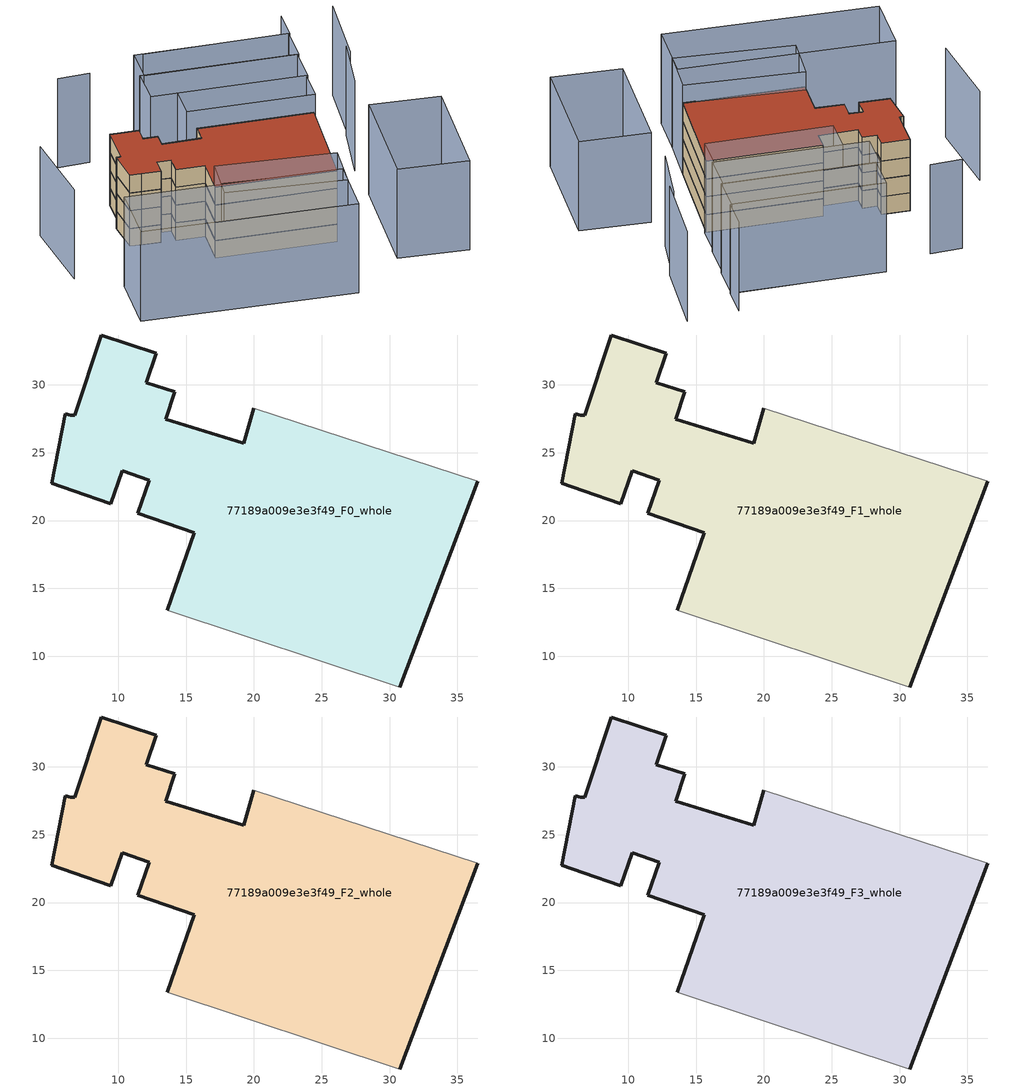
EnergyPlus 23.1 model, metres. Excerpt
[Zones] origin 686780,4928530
77189a009e3e3f49_F0_whole
 floor ground (EU_floor_Construction): 30.74,7.72 36.5,22.91 20,28.28 19.24,25.68 13.51,27.45 14.15,29.51 12.06,30.15 12.81,32.34 8.73,33.68 6.79,27.75 6.51,27.78 6.09,27.87 5.1,22.74 6.67,22.2 9.44,21.23 10.29,23.67 12.28,22.97 11.43,20.52 15.6,19.09 13.62,13.39 z0
 wall outside (EU_wall_Construction): 36.5,22.91 30.74,7.72 / 13.62,13.39 15.6,19.09 11.43,20.52 12.28,22.97 10.29,23.67 9.44,21.23 6.67,22.2 5.1,22.74 6.09,27.87 6.51,27.78 6.79,27.75 8.73,33.68 12.81,32.34 12.06,30.15 14.15,29.51 13.51,27.45 19.24,25.68 20,28.28 z0:3
 wall adiabatic (EU_wall_Construction): 30.74,7.72 13.62,13.39 / 20,28.28 36.5,22.91 z0:3
77189a009e3e3f49_F1_whole
 floor to 77189a009e3e3f49_F0_whole (EU_floor_Construction): 30.74,7.72 36.5,22.91 20,28.28 19.24,25.68 13.51,27.45 14.15,29.51 12.06,30.15 12.81,32.34 8.73,33.68 6.79,27.75 6.51,27.78 6.09,27.87 5.1,22.74 6.67,22.2 9.44,21.23 10.29,23.67 12.28,22.97 11.43,20.52 15.6,19.09 13.62,13.39 z3
 wall outside (EU_wall_Construction): 36.5,22.91 30.74,7.72 / 13.62,13.39 15.6,19.09 11.43,20.52 12.28,22.97 10.29,23.67 9.44,21.23 6.67,22.2 5.1,22.74 6.09,27.87 6.51,27.78 6.79,27.75 8.73,33.68 12.81,32.34 12.06,30.15 14.15,29.51 13.51,27.45 19.24,25.68 20,28.28 z3:6
 wall adiabatic (EU_wall_Construction): 30.74,7.72 13.62,13.39 / 20,28.28 36.5,22.91 z3:6
77189a009e3e3f49_F2_whole
 floor to 77189a009e3e3f49_F1_whole (EU_floor_Construction): 30.74,7.72 36.5,22.91 20,28.28 19.24,25.68 13.51,27.45 14.15,29.51 12.06,30.15 12.81,32.34 8.73,33.68 6.79,27.75 6.51,27.78 6.09,27.87 5.1,22.74 6.67,22.2 9.44,21.23 10.29,23.67 12.28,22.97 11.43,20.52 15.6,19.09 13.62,13.39 z6
 wall outside (EU_wall_Construction): 36.5,22.91 30.74,7.72 / 13.62,13.39 15.6,19.09 11.43,20.52 12.28,22.97 10.29,23.67 9.44,21.23 6.67,22.2 5.1,22.74 6.09,27.87 6.51,27.78 6.79,27.75 8.73,33.68 12.81,32.34 12.06,30.15 14.15,29.51 13.51,27.45 19.24,25.68 20,28.28 z6:9
 wall adiabatic (EU_wall_Construction): 30.74,7.72 13.62,13.39 / 20,28.28 36.5,22.91 z6:9
77189a009e3e3f49_F3_whole
 floor to 77189a009e3e3f49_F2_whole (EU_floor_Construction): 30.74,7.72 36.5,22.91 20,28.28 19.24,25.68 13.51,27.45 14.15,29.51 12.06,30.15 12.81,32.34 8.73,33.68 6.79,27.75 6.51,27.78 6.09,27.87 5.1,22.74 6.67,22.2 9.44,21.23 10.29,23.67 12.28,22.97 11.43,20.52 15.6,19.09 13.62,13.39 z9
 wall outside (EU_wall_Construction): 36.5,22.91 30.74,7.72 / 13.62,13.39 15.6,19.09 11.43,20.52 12.28,22.97 10.29,23.67 9.44,21.23 6.67,22.2 5.1,22.74 6.09,27.87 6.51,27.78 6.79,27.75 8.73,33.68 12.81,32.34 12.06,30.15 14.15,29.51 13.51,27.45 19.24,25.68 20,28.28 z9:12
 wall adiabatic (EU_wall_Construction): 30.74,7.72 13.62,13.39 / 20,28.28 36.5,22.91 z9:12
 roof outside (EU_roof_Construction): 36.5,22.91 30.74,7.72 13.62,13.39 15.6,19.09 11.43,20.52 12.28,22.97 10.29,23.67 9.44,21.23 6.67,22.2 5.1,22.74 6.09,27.87 6.51,27.78 6.79,27.75 8.73,33.68 12.81,32.34 12.06,30.15 14.15,29.51 13.51,27.45 19.24,25.68 20,28.28 z12
shading: 43.3,22.71 47.51,31.43 / 47.12,29.84 51.77,41.65 / -4.12,32.11 -6.35,19.73 / 44.08,43.33 42.59,38.7 / 42.59,38.7 21.9,45.35 / 12.64,45.15 7.99,46.36 / 25.89,-5.53 -4.57,4.88 / -4.57,4.88 -1.43,14.05 / -1.43,14.05 29.03,3.63 / 29.03,3.63 25.89,-5.53 / 30.74,7.72 28.07,0.82 / 28.07,0.82 11.27,7.32 / 11.27,7.32 13.94,14.22 / 13.94,14.22 30.74,7.72 / 51.6,12.63 45.52,-4.29 / 45.52,-4.29 35.49,-0.69 / 35.49,-0.69 41.57,16.23 / 41.57,16.23 51.6,12.63 / 20.26,33.73 38.35,27.8 / 38.35,27.8 36.71,22.8 / 36.71,22.8 18.62,28.74 / 18.62,28.74 20.26,33.73 / 38.55,27.72 16.47,34.98 / 16.47,34.98 18.35,40.69 / 18.35,40.69 40.43,33.42 / 40.43,33.42 38.55,27.72 / 20.61,45.8 42.4,38.76 / 42.4,38.76 40.61,33.22 / 40.61,33.22 18.82,40.26 / 18.82,40.26 20.61,45.8 z0:15
[Building]
EU S2 Campaign: North Axis=0; Terrain=City; Solar Distribution=FullExterior
[Site:Location]
Bologna: Latitude=44.5; Longitude=11.25; Time Zone=1; Elevation=37
[SizingPeriod:WeatherFileDays]
AnnualSizingPeriod: Begin Month=1; Begin Day of Month=1; End Month=12; End Day of Month=31; Day of Week for Start Day=Monday; Use Weather File Daylight Saving Period=No; Use Weather File Rain and Snow Indicators=No
[MATERIAL]
EU_InternalMass_Material: Roughness=MediumRough; Thickness=0.1; Conductivity=1; Density=1800; Specific Heat=900; Thermal Absorptance=0.9; Solar Absorptance=0.7; Visible Absorptance=0.7
[MATERIAL:NOMASS] Roughness=MediumRough; Thermal Absorptance=0.9; Solar Absorptance=0.7; Visible Absorptance=0.7
Name | Thermal Resistance
EU_wall_NoMass | 0.781309
EU_roof_NoMass | 0.418499
EU_floor_NoMass | 0.563442
[CONSTRUCTION]
EU_wall_Construction: EU_wall_NoMass
EU_roof_Construction: EU_roof_NoMass
EU_floor_Construction: EU_floor_NoMass
EU_InternalMass_Construction: EU_InternalMass_Material
[ZONE] Type=1; Multiplier=1; Ceiling Height=autocalculate; Volume=1178.04; Floor Area=autocalculate; Part of Total Floor Area=Yes
77189a009e3e3f49_F0_whole; 77189a009e3e3f49_F1_whole; 77189a009e3e3f49_F2_whole; 77189a009e3e3f49_F3_whole
[INTERNALMASS] Construction=EU_InternalMass_Construction; Surface Area=392.679
Name | Zone or ZoneList
77189a009e3e3f49_F0_whole_EU_InternalMass | 77189a009e3e3f49_F0_whole
77189a009e3e3f49_F1_whole_EU_InternalMass | 77189a009e3e3f49_F1_whole
77189a009e3e3f49_F2_whole_EU_InternalMass | 77189a009e3e3f49_F2_whole
77189a009e3e3f49_F3_whole_EU_InternalMass | 77189a009e3e3f49_F3_whole
[OTHEREQUIPMENT] Fuel Type=Electricity; Design Level Calculation Method=Watts/Area; Power per Zone Floor Area=1; Fraction Latent=0; Fraction Radiant=0; Fraction Lost=0; Carbon Dioxide Generation Rate=0; EndUse Subcategory=EU_Step8_InternalGains
Name | Zone or ZoneList or Space or SpaceList | Schedule
EU_Step8_InternalGain_77189a009e3e3f49_F0_whole_f000 | 77189a009e3e3f49_F0_whole | EU_Step8_GainSchedule_77189a009e3e3f49_F0_whole_f000
EU_Step8_InternalGain_77189a009e3e3f49_F1_whole_f000 | 77189a009e3e3f49_F1_whole | EU_Step8_GainSchedule_77189a009e3e3f49_F1_whole_f000
EU_Step8_InternalGain_77189a009e3e3f49_F2_whole_f000 | 77189a009e3e3f49_F2_whole | EU_Step8_GainSchedule_77189a009e3e3f49_F2_whole_f000
EU_Step8_InternalGain_77189a009e3e3f49_F3_whole_f000 | 77189a009e3e3f49_F3_whole | EU_Step8_GainSchedule_77189a009e3e3f49_F3_whole_f000
[ZONEVENTILATION:DESIGNFLOWRATE] Schedule=EU_AlwaysOn; Design Flow Rate Calculation Method=AirChanges/Hour; Air Changes per Hour=0.692607; Ventilation Type=Natural; Fan Pressure Rise=0; Fan Total Efficiency=1; Constant Term Coefficient=1; Temperature Term Coefficient=0; Velocity Term Coefficient=0; Velocity Squared Term Coefficient=0; Minimum Indoor Temperature=-100; Maximum Indoor Temperature=100; Delta Temperature=-100; Minimum Outdoor Temperature=-100; Maximum Outdoor Temperature=100; Maximum Wind Speed=40
Name | Zone or ZoneList or Space or SpaceList
EU_ConstantAir_77189a009e3e3f49_F0_whole | 77189a009e3e3f49_F0_whole
EU_ConstantAir_77189a009e3e3f49_F1_whole | 77189a009e3e3f49_F1_whole
EU_ConstantAir_77189a009e3e3f49_F2_whole | 77189a009e3e3f49_F2_whole
EU_ConstantAir_77189a009e3e3f49_F3_whole | 77189a009e3e3f49_F3_whole
[HVACTEMPLATE:THERMOSTAT] Constant Heating Setpoint=20; Constant Cooling Setpoint=50
EU_HeatOnly_77189a009e3e3f49_F0_whole; EU_HeatOnly_77189a009e3e3f49_F1_whole; EU_HeatOnly_77189a009e3e3f49_F2_whole; EU_HeatOnly_77189a009e3e3f49_F3_whole
[HVACTEMPLATE:ZONE:IDEALLOADSAIRSYSTEM] System Availability Schedule=EU_AlwaysOn; Maximum Heating Supply Air Temperature=50; Minimum Cooling Supply Air Temperature=13; Maximum Heating Supply Air Humidity Ratio=0.0156; Minimum Cooling Supply Air Humidity Ratio=0.0077; Heating Limit=NoLimit; Cooling Limit=NoLimit; Heating Availability Schedule=EU_AlwaysOn; Cooling Availability Schedule=EU_CoolingOff; Dehumidification Control Type=ConstantSensibleHeatRatio; Cooling Sensible Heat Ratio=0.7; Dehumidification Setpoint=60; Humidification Control Type=None; Humidification Setpoint=30; Outdoor Air Method=None; Outdoor Air Flow Rate per Person=0.00944; Outdoor Air Flow Rate per Zone Floor Area=0; Outdoor Air Flow Rate per Zone=0; Demand Controlled Ventilation Type=None; Outdoor Air Economizer Type=NoEconomizer; Heat Recovery Type=None; Sensible Heat Recovery Effectiveness=0.7; Latent Heat Recovery Effectiveness=0.65
Name | Template Thermostat
77189a009e3e3f49_F0_whole | EU_HeatOnly_77189a009e3e3f49_F0_whole
77189a009e3e3f49_F1_whole | EU_HeatOnly_77189a009e3e3f49_F1_whole
77189a009e3e3f49_F2_whole | EU_HeatOnly_77189a009e3e3f49_F2_whole
77189a009e3e3f49_F3_whole | EU_HeatOnly_77189a009e3e3f49_F3_whole
[SIZING:ZONE] Zone Cooling Design Supply Air Temperature Input Method=SupplyAirTemperature; Zone Cooling Design Supply Air Temperature=13; Zone Heating Design Supply Air Temperature Input Method=SupplyAirTemperature; Zone Heating Design Supply Air Temperature=50; Zone Cooling Design Supply Air Humidity Ratio=0.008; Zone Heating Design Supply Air Humidity Ratio=0.008; Cooling Design Air Flow Method=DesignDay; Cooling Design Air Flow Rate=0; Cooling Minimum Air Flow per Zone Floor Area=0.000762; Cooling Minimum Air Flow=0; Cooling Minimum Air Flow Fraction=0.2; Heating Design Air Flow Method=DesignDay; Heating Design Air Flow Rate=0; Heating Maximum Air Flow per Zone Floor Area=0.002032; Heating Maximum Air Flow=0.141576; Heating Maximum Air Flow Fraction=0.3; Account for Dedicated Outdoor Air System=No; Dedicated Outdoor Air System Control Strategy=NeutralSupplyAir; Dedicated Outdoor Air Low Setpoint Temperature for Design=autosize; Dedicated Outdoor Air High Setpoint Temperature for Design=autosize; Zone Load Sizing Method=Sensible Load Only No Latent Load; Zone Latent Cooling Design Supply Air Humidity Ratio Input Method=HumidityRatioDifference; Zone Cooling Design Supply Air Humidity Ratio Difference=0.005; Zone Latent Heating Design Supply Air Humidity Ratio Input Method=HumidityRatioDifference; Zone Humidification Design Supply Air Humidity Ratio Difference=0.005
77189a009e3e3f49_F0_whole; 77189a009e3e3f49_F1_whole; 77189a009e3e3f49_F2_whole; 77189a009e3e3f49_F3_whole
[SCHEDULE:CONSTANT]
Name | Hourly Value
EU_AlwaysOn | 1
EU_CoolingOff | 0
[SCHEDULE:FILE] Column Number=1; Rows to Skip at Top=0; Number of Hours of Data=8760; Column Separator=Comma; Interpolate to Timestep=No; Minutes per Item=60; Adjust Schedule for Daylight Savings=Yes
Name | File
EU_Step8_GainSchedule_77189a009e3e3f49_F0_whole_f000 | ../../schedules/77189a009e3e3f49/77189a009e3e3f49_F0_whole_f000_gain.csv
EU_Step8_GainSchedule_77189a009e3e3f49_F1_whole_f000 | ../../schedules/77189a009e3e3f49/77189a009e3e3f49_F1_whole_f000_gain.csv
EU_Step8_GainSchedule_77189a009e3e3f49_F2_whole_f000 | ../../schedules/77189a009e3e3f49/77189a009e3e3f49_F2_whole_f000_gain.csv
EU_Step8_GainSchedule_77189a009e3e3f49_F3_whole_f000 | ../../schedules/77189a009e3e3f49/77189a009e3e3f49_F3_whole_f000_gain.csv
